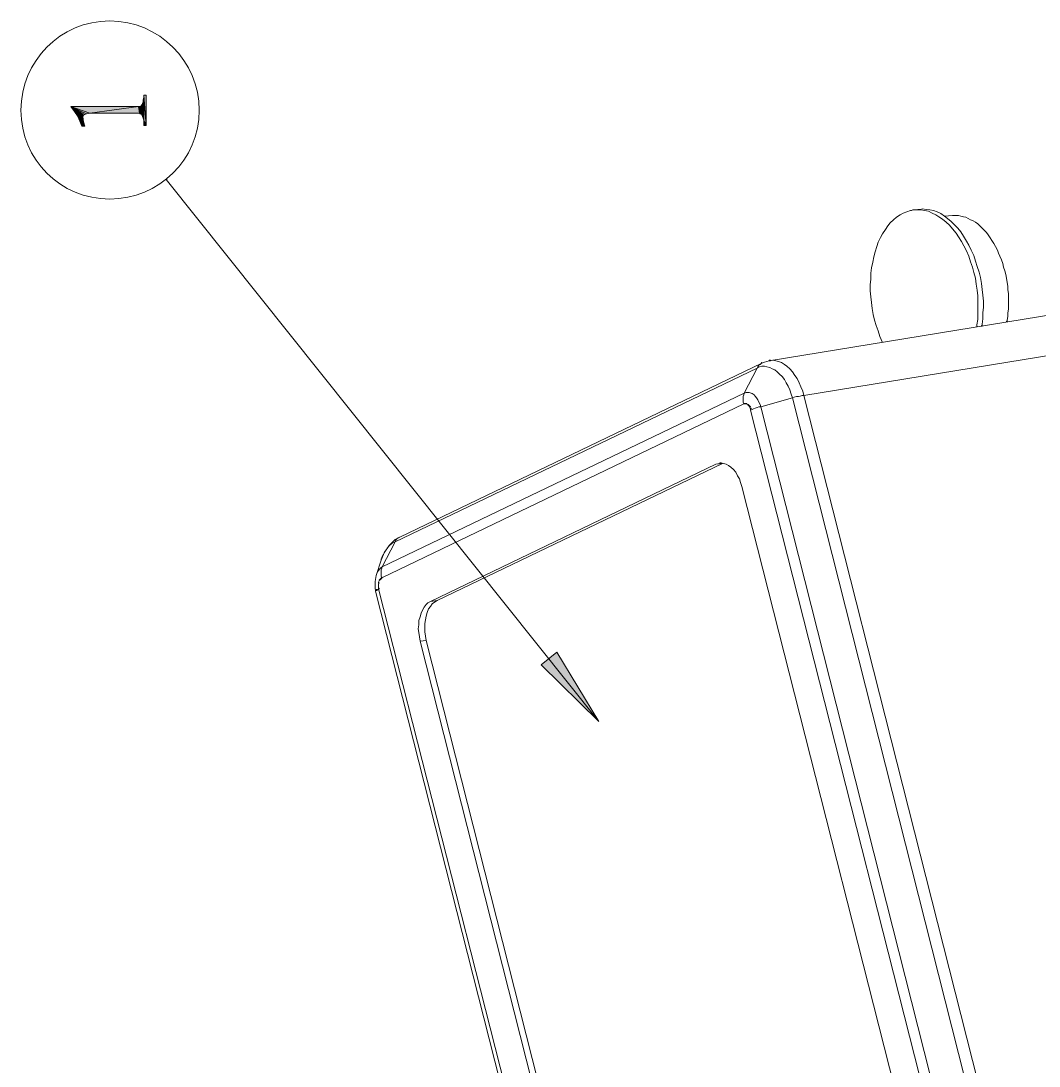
# Model space of a CAD drawing. Header units: inches. Extents: x 11 to 682, y 148 to 1119.
# Drawn here: x 467.2 to 567.6, y 351.1 to 454.3 of the extents above; entities that cross this region are included whole.
import ezdxf

# ---------------------------------------------------------------- set-up
doc = ezdxf.new("R2010")
doc.units = ezdxf.units.IN
doc.header["$MEASUREMENT"] = 0
doc.layers.add('图层 1', color=7, linetype='Continuous')

msp = doc.modelspace()

# ---------------------------------------------------------------- hatches: boundary and pattern name
at = {"layer": '图层 1', "true_color": 0xffffff}
for points in [[(479.34, 444.48), (479.28, 446.46), (479.34, 446.7)], [(479.34, 446.7), (479.34, 446.94), (479.58, 443.94)], [(479.58, 443.94), (479.34, 446.94), (479.58, 446.94)], [(479.34, 444.48), (479.34, 446.7), (479.58, 443.94)], [(473.34, 444.78), (472.5, 445.32), (472.14, 445.8)], [(473.4, 444.96), (473.34, 444.78), (472.14, 445.8)], [(473.52, 445.02), (473.4, 444.96), (472.14, 445.8)], [(473.7, 445.08), (473.52, 445.02), (472.14, 445.8)], [(474, 445.14), (473.7, 445.08), (472.14, 445.8)], [(474, 445.14), (472.14, 445.8), (478.8, 445.8)], [(478.8, 445.8), (478.92, 445.14), (474, 445.14)], [(478.92, 445.14), (478.8, 445.8), (478.92, 445.8)], [(478.98, 445.08), (478.92, 445.8), (479.04, 445.86)], [(478.92, 445.8), (478.98, 445.08), (478.92, 445.14)], [(479.04, 445.86), (479.1, 445.02), (478.98, 445.08)], [(479.16, 444.96), (479.04, 445.86), (479.16, 445.98)], [(479.16, 444.96), (479.1, 445.02), (479.04, 445.86)], [(479.22, 444.84), (479.16, 445.98), (479.22, 446.1)], [(479.16, 445.98), (479.22, 444.84), (479.16, 444.96)], [(479.28, 444.66), (479.22, 446.1), (479.28, 446.28)], [(479.22, 446.1), (479.28, 444.66), (479.22, 444.84)], [(479.28, 446.28), (479.28, 446.46), (479.34, 444.48)], [(479.28, 446.28), (479.34, 444.48), (479.28, 444.66)], [(473.34, 444.78), (472.8, 444.9), (472.5, 445.32)], [(473.34, 444.78), (473.04, 444.36), (472.8, 444.9)], [(473.34, 444.78), (473.22, 443.88), (473.04, 444.36)], [(473.22, 443.88), (473.34, 444.78), (473.4, 444.3)], [(473.4, 444.3), (473.52, 443.88), (473.22, 443.88)], [(479.34, 444.24), (479.34, 444.48), (479.58, 443.94)], [(479.34, 444.24), (479.58, 443.94), (479.34, 443.94)], [(524.22, 385.14), (518.52, 390.72), (520.08, 391.98)]]:
    msp.add_hatch(color=7, dxfattribs=at).paths.add_polyline_path(points)
h = msp.add_hatch(color=7, dxfattribs=at)
h.dxf.hatch_style = 2
h.paths.add_polyline_path([(481.56, 438.6), (481.62, 438.6), (481.62, 438.66), (481.56, 438.66)])
h = msp.add_hatch(color=7, dxfattribs=at)
h.dxf.hatch_style = 2
h.paths.add_polyline_path([(561.48, 424.08), (561.54, 424.08), (561.54, 424.14), (561.48, 424.14)])
h = msp.add_hatch(color=7, dxfattribs=at)
h.dxf.hatch_style = 2
h.paths.add_polyline_path([(561.96, 424.14), (562.02, 424.14), (562.02, 424.2), (561.96, 424.2)])
h = msp.add_hatch(color=7, dxfattribs=at)
h.dxf.hatch_style = 2
h.paths.add_polyline_path([(564.42, 424.56), (564.48, 424.56), (564.48, 424.62), (564.42, 424.62)])
h = msp.add_hatch(color=7, dxfattribs=at)
h.dxf.hatch_style = 2
h.paths.add_polyline_path([(540.24, 420.48), (540.3, 420.48), (540.3, 420.54), (540.24, 420.54)])
h = msp.add_hatch(color=7, dxfattribs=at)
h.dxf.hatch_style = 2
h.paths.add_polyline_path([(540.24, 420.48), (540.3, 420.48), (540.3, 420.54), (540.24, 420.54)])
h = msp.add_hatch(color=7, dxfattribs=at)
h.dxf.hatch_style = 2
h.paths.add_polyline_path([(541.02, 420.72), (541.14, 420.72), (541.14, 420.78), (541.02, 420.78)])
h = msp.add_hatch(color=7, dxfattribs=at)
h.dxf.hatch_style = 2
h.paths.add_polyline_path([(538.56, 416.46), (538.8, 416.46), (538.8, 416.52), (538.56, 416.52)])
h = msp.add_hatch(color=7, dxfattribs=at)
h.dxf.hatch_style = 2
h.paths.add_polyline_path([(538.92, 416.34), (538.98, 416.34), (538.98, 416.4), (538.92, 416.4)])
h = msp.add_hatch(color=7, dxfattribs=at)
h.dxf.hatch_style = 2
h.paths.add_polyline_path([(538.98, 416.28), (539.04, 416.28), (539.04, 416.34), (538.98, 416.34)])
h = msp.add_hatch(color=7, dxfattribs=at)
h.dxf.hatch_style = 2
h.paths.add_polyline_path([(539.04, 416.22), (539.1, 416.22), (539.1, 416.28), (539.04, 416.28)])
h = msp.add_hatch(color=7, dxfattribs=at)
h.dxf.hatch_style = 2
h.paths.add_polyline_path([(539.1, 416.16), (539.16, 416.16), (539.16, 416.22), (539.1, 416.22)])
h = msp.add_hatch(color=7, dxfattribs=at)
h.dxf.hatch_style = 2
h.paths.add_polyline_path([(539.16, 415.98), (539.22, 415.98), (539.22, 416.04), (539.16, 416.04)])
h = msp.add_hatch(color=7, dxfattribs=at)
h.dxf.hatch_style = 2
h.paths.add_polyline_path([(536.16, 410.58), (536.28, 410.58), (536.28, 410.64), (536.16, 410.64)])
h = msp.add_hatch(color=7, dxfattribs=at)
h.dxf.hatch_style = 2
h.paths.add_polyline_path([(502.62, 399.12), (502.68, 399.12), (502.68, 399.18), (502.62, 399.18)])
h = msp.add_hatch(color=7, dxfattribs=at)
h.dxf.hatch_style = 2
h.paths.add_polyline_path([(502.68, 399.18), (502.74, 399.18), (502.74, 399.24), (502.68, 399.24)])
h = msp.add_hatch(color=7, dxfattribs=at)
h.dxf.hatch_style = 2
h.paths.add_polyline_path([(502.74, 399.24), (502.8, 399.24), (502.8, 399.3), (502.74, 399.3)])
h = msp.add_hatch(color=7, dxfattribs=at)
h.dxf.hatch_style = 2
h.paths.add_polyline_path([(502.8, 399.3), (502.86, 399.3), (502.86, 399.36), (502.8, 399.36)])
h = msp.add_hatch(color=7, dxfattribs=at)
h.dxf.hatch_style = 2
h.paths.add_polyline_path([(502.26, 398.1), (502.38, 398.1), (502.38, 398.16), (502.26, 398.16)])
h = msp.add_hatch(color=7, dxfattribs=at)
h.dxf.hatch_style = 2
h.paths.add_polyline_path([(502.5, 398.76), (502.56, 398.76), (502.56, 398.82), (502.5, 398.82)])
h = msp.add_hatch(color=7, dxfattribs=at)
h.dxf.hatch_style = 2
h.paths.add_polyline_path([(502.5, 398.22), (502.56, 398.22), (502.56, 398.28), (502.5, 398.28)])
h = msp.add_hatch(color=7, dxfattribs=at)
h.dxf.hatch_style = 2
h.paths.add_polyline_path([(502.56, 399.06), (502.62, 399.06), (502.62, 399.12), (502.56, 399.12)])
h = msp.add_hatch(color=7, dxfattribs=at)
h.dxf.hatch_style = 2
h.paths.add_polyline_path([(502.2, 398.04), (502.32, 398.04), (502.32, 398.1), (502.2, 398.1)])

# ---------------------------------------------------------------- linework, layer by layer
at = {"layer": '图层 1', "lineweight": 0}
for points in [[(479.34, 444.48), (479.28, 446.46), (479.34, 446.7), (479.34, 444.48)], [(479.34, 446.7), (479.34, 446.94), (479.58, 443.94), (479.34, 446.7)], [(479.58, 443.94), (479.34, 446.94), (479.58, 446.94), (479.58, 443.94)], [(479.34, 444.48), (479.34, 446.7), (479.58, 443.94), (479.34, 444.48)], [(473.34, 444.78), (472.5, 445.32), (472.14, 445.8), (473.34, 444.78)], [(473.4, 444.96), (473.34, 444.78), (472.14, 445.8), (473.4, 444.96)], [(473.52, 445.02), (473.4, 444.96), (472.14, 445.8), (473.52, 445.02)], [(473.7, 445.08), (473.52, 445.02), (472.14, 445.8), (473.7, 445.08)], [(474, 445.14), (473.7, 445.08), (472.14, 445.8), (474, 445.14)], [(474, 445.14), (472.14, 445.8), (478.8, 445.8), (474, 445.14)], [(478.8, 445.8), (478.92, 445.14), (474, 445.14), (478.8, 445.8)], [(478.92, 445.14), (478.8, 445.8), (478.92, 445.8), (478.92, 445.14)], [(478.98, 445.08), (478.92, 445.8), (479.04, 445.86), (478.98, 445.08)], [(478.92, 445.8), (478.98, 445.08), (478.92, 445.14), (478.92, 445.8)], [(479.04, 445.86), (479.1, 445.02), (478.98, 445.08), (479.04, 445.86)], [(479.16, 444.96), (479.04, 445.86), (479.16, 445.98), (479.16, 444.96)], [(479.16, 444.96), (479.1, 445.02), (479.04, 445.86), (479.16, 444.96)], [(479.22, 444.84), (479.16, 445.98), (479.22, 446.1), (479.22, 444.84)], [(479.16, 445.98), (479.22, 444.84), (479.16, 444.96), (479.16, 445.98)], [(479.28, 444.66), (479.22, 446.1), (479.28, 446.28), (479.28, 444.66)], [(479.22, 446.1), (479.28, 444.66), (479.22, 444.84), (479.22, 446.1)], [(479.28, 446.28), (479.28, 446.46), (479.34, 444.48), (479.28, 446.28)], [(479.28, 446.28), (479.34, 444.48), (479.28, 444.66), (479.28, 446.28)], [(473.34, 444.78), (472.8, 444.9), (472.5, 445.32), (473.34, 444.78)], [(473.34, 444.78), (473.04, 444.36), (472.8, 444.9), (473.34, 444.78)], [(473.34, 444.78), (473.22, 443.88), (473.04, 444.36), (473.34, 444.78)], [(473.22, 443.88), (473.34, 444.78), (473.4, 444.3), (473.22, 443.88)], [(473.4, 444.3), (473.52, 443.88), (473.22, 443.88), (473.4, 444.3)], [(479.34, 444.24), (479.34, 444.48), (479.58, 443.94), (479.34, 444.24)], [(479.34, 444.24), (479.58, 443.94), (479.34, 443.94), (479.34, 444.24)], [(481.56, 438.6), (481.62, 438.6), (481.62, 438.66), (481.56, 438.66), (481.56, 438.6)], [(561.48, 424.08), (561.54, 424.08), (561.54, 424.14), (561.48, 424.14), (561.48, 424.08)], [(561.96, 424.14), (562.02, 424.14), (562.02, 424.2), (561.96, 424.2), (561.96, 424.14)], [(564.42, 424.56), (564.48, 424.56), (564.48, 424.62), (564.42, 424.62), (564.42, 424.56)], [(540.24, 420.48), (540.3, 420.48), (540.3, 420.54), (540.24, 420.54), (540.24, 420.48)], [(540.24, 420.48), (540.3, 420.48), (540.3, 420.54), (540.24, 420.54), (540.24, 420.48)], [(541.02, 420.72), (541.14, 420.72), (541.14, 420.78), (541.02, 420.78), (541.02, 420.72)], [(538.56, 416.46), (538.8, 416.46), (538.8, 416.52), (538.56, 416.52), (538.56, 416.46)], [(538.92, 416.34), (538.98, 416.34), (538.98, 416.4), (538.92, 416.4), (538.92, 416.34)], [(538.98, 416.28), (539.04, 416.28), (539.04, 416.34), (538.98, 416.34), (538.98, 416.28)], [(539.04, 416.22), (539.1, 416.22), (539.1, 416.28), (539.04, 416.28), (539.04, 416.22)], [(539.1, 416.16), (539.16, 416.16), (539.16, 416.22), (539.1, 416.22), (539.1, 416.16)], [(539.16, 415.98), (539.22, 415.98), (539.22, 416.04), (539.16, 416.04), (539.16, 415.98)], [(536.16, 410.58), (536.28, 410.58), (536.28, 410.64), (536.16, 410.64), (536.16, 410.58)], [(502.62, 399.12), (502.68, 399.12), (502.68, 399.18), (502.62, 399.18), (502.62, 399.12)], [(502.68, 399.18), (502.74, 399.18), (502.74, 399.24), (502.68, 399.24), (502.68, 399.18)], [(502.74, 399.24), (502.8, 399.24), (502.8, 399.3), (502.74, 399.3), (502.74, 399.24)], [(502.8, 399.3), (502.86, 399.3), (502.86, 399.36), (502.8, 399.36), (502.8, 399.3)], [(502.26, 398.1), (502.38, 398.1), (502.38, 398.16), (502.26, 398.16), (502.26, 398.1)], [(502.5, 398.76), (502.56, 398.76), (502.56, 398.82), (502.5, 398.82), (502.5, 398.76)], [(502.5, 398.22), (502.56, 398.22), (502.56, 398.28), (502.5, 398.28), (502.5, 398.22)], [(502.56, 399.06), (502.62, 399.06), (502.62, 399.12), (502.56, 399.12), (502.56, 399.06)], [(502.2, 398.04), (502.32, 398.04), (502.32, 398.1), (502.2, 398.1), (502.2, 398.04)], [(524.22, 385.14), (518.52, 390.72), (520.08, 391.98), (524.22, 385.14)]]:
    msp.add_lwpolyline(points, dxfattribs=at)
at = {"layer": '图层 1', "color": 7, "lineweight": 18, "true_color": 0xffffff}
for points in [[(481.56, 438.6), (524.22, 385.14)], [(550.98, 427.62), (550.98, 428.22), (551.04, 428.76), (551.04, 429.36), (551.1, 429.9), (551.22, 430.44), (551.34, 430.98), (551.46, 431.46), (551.64, 432), (551.76, 432.42), (552, 432.9), (552.18, 433.26), (552.48, 433.68), (552.72, 434.04), (552.96, 434.34), (553.26, 434.64), (553.56, 434.88), (553.92, 435.12), (554.22, 435.3)], [(554.22, 435.3), (554.58, 435.42)], [(554.58, 435.42), (554.94, 435.54)], [(554.94, 435.54), (555.06, 435.54)], [(555.06, 435.54), (555.18, 435.6)], [(555.18, 435.6), (555.66, 435.66)], [(555.18, 435.6), (555.42, 435.6)], [(555.42, 435.6), (555.6, 435.6)], [(555.6, 435.6), (555.96, 435.6)], [(555.66, 435.66), (555.9, 435.66)], [(555.9, 435.66), (556.14, 435.72)], [(555.96, 435.6), (556.32, 435.54)], [(556.14, 435.72), (556.5, 435.66)], [(556.32, 435.54), (556.74, 435.48)], [(556.5, 435.66), (556.86, 435.6)], [(556.74, 435.48), (557.1, 435.3)], [(556.86, 435.6), (557.22, 435.54)], [(557.1, 435.3), (557.46, 435.12)], [(557.22, 435.54), (557.58, 435.42)], [(557.58, 435.42), (557.94, 435.24)], [(557.46, 435.12), (557.76, 434.94)], [(557.76, 434.94), (558.12, 434.7)], [(557.94, 435.24), (558.3, 435)], [(558.12, 434.7), (558.48, 434.4)], [(558.3, 435), (559.08, 435.06)], [(558.3, 435), (558.6, 434.76)], [(558.48, 434.4), (558.78, 434.1)], [(558.6, 434.76), (558.96, 434.46)], [(558.96, 434.46), (559.26, 434.16)], [(559.08, 435.06), (559.26, 435.06)], [(559.26, 435.06), (559.5, 435.06)], [(559.5, 435.06), (559.68, 435.06)], [(559.68, 435.06), (559.92, 435)], [(559.92, 435), (560.16, 434.94)], [(560.16, 434.94), (560.4, 434.88)], [(560.4, 434.88), (560.64, 434.76)], [(560.64, 434.76), (560.88, 434.64)], [(560.88, 434.64), (561.12, 434.52)], [(561.12, 434.52), (561.36, 434.4)], [(561.36, 434.4), (561.6, 434.22)], [(561.6, 434.22), (561.78, 434.04)], [(558.78, 434.1), (559.08, 433.74)], [(559.08, 433.74), (559.44, 433.32)], [(559.26, 434.16), (559.62, 433.8)], [(559.44, 433.32), (559.68, 432.96)], [(559.62, 433.8), (559.92, 433.44)], [(559.92, 433.44), (560.16, 433.02)], [(561.78, 434.04), (562.02, 433.8)], [(562.02, 433.8), (562.2, 433.62)], [(562.2, 433.62), (562.44, 433.38)], [(562.44, 433.38), (562.62, 433.14)], [(559.68, 432.96), (559.98, 432.48)], [(559.98, 432.48), (560.22, 432.06)], [(560.16, 433.02), (560.46, 432.54)], [(560.46, 432.54), (560.7, 432.12)], [(562.62, 433.14), (562.8, 432.84)], [(562.8, 432.84), (562.98, 432.6)], [(562.98, 432.6), (563.16, 432.3)], [(563.16, 432.3), (563.34, 432)], [(560.22, 432.06), (560.46, 431.58)], [(560.46, 431.58), (560.7, 431.04)], [(560.7, 432.12), (560.94, 431.64)], [(560.94, 431.64), (561.18, 431.1)], [(563.34, 432), (563.52, 431.64)], [(563.52, 431.64), (563.64, 431.34)], [(563.64, 431.34), (563.76, 431.04)], [(560.7, 431.04), (560.88, 430.5)], [(560.88, 430.5), (561.06, 429.96)], [(561.18, 431.1), (561.36, 430.56)], [(561.36, 430.56), (561.54, 430.02)], [(563.76, 431.04), (563.94, 430.68)], [(563.94, 430.68), (564.06, 430.32)], [(564.06, 430.32), (564.12, 429.96)], [(561.06, 429.96), (561.18, 429.42)], [(561.18, 429.42), (561.36, 428.88)], [(561.54, 430.02), (561.72, 429.48)], [(561.72, 429.48), (561.84, 428.94)], [(564.12, 429.96), (564.24, 429.6)], [(564.24, 429.6), (564.36, 429.24)], [(564.36, 429.24), (564.42, 428.88)], [(561.36, 428.88), (561.42, 428.28)], [(561.42, 428.28), (561.54, 427.68)], [(561.84, 428.94), (561.96, 428.34)], [(561.96, 428.34), (562.02, 427.74)], [(564.42, 428.88), (564.48, 428.46)], [(564.48, 428.46), (564.54, 428.1)], [(564.54, 427.74), (564.54, 428.1)], [(541.02, 420.72), (581.04, 427.26)], [(550.98, 427.62), (551.04, 427.02)], [(551.04, 427.02), (551.1, 426.48)], [(561.48, 424.14), (561.48, 424.26), (561.6, 424.8), (561.6, 425.4), (561.6, 425.94), (561.6, 426.54), (561.6, 427.14)], [(561.54, 427.68), (561.6, 427.14)], [(562.02, 427.74), (562.08, 427.2)], [(562.08, 427.2), (562.14, 426.6)], [(564.48, 424.62), (564.48, 424.74), (564.54, 425.1), (564.54, 425.46), (564.6, 425.82), (564.6, 426.18), (564.6, 426.6), (564.6, 426.96), (564.6, 427.32)], [(564.54, 427.74), (564.6, 427.32)], [(551.1, 426.48), (551.16, 425.88)], [(562.02, 424.2), (562.02, 424.32), (562.08, 424.86), (562.08, 425.46), (562.14, 426), (562.14, 426.6)], [(551.16, 425.88), (551.28, 425.28)], [(551.28, 425.28), (551.4, 424.74)], [(551.4, 424.74), (551.58, 424.2)], [(551.58, 424.2), (551.76, 423.66)], [(544.44, 417.3), (584.46, 423.84)], [(551.76, 423.66), (551.94, 423.12)], [(551.94, 423.12), (552.06, 422.82)], [(552.06, 422.82), (552.18, 422.52)], [(504.12, 402.84), (539.82, 420)], [(504.6, 403.32), (540.3, 420.48)], [(538.56, 417.54), (539.82, 420)], [(539.82, 420), (539.88, 420.12), (540, 420.3), (540.12, 420.36), (540.24, 420.48)], [(539.82, 420), (540.06, 420.12), (540.3, 420.18), (540.54, 420.18), (540.78, 420.12), (541.08, 420.06), (541.32, 419.94), (541.56, 419.82), (541.8, 419.64), (542.04, 419.4), (542.28, 419.16), (542.52, 418.86), (542.7, 418.56), (542.88, 418.2), (543.06, 417.84), (543.18, 417.42), (543.3, 417.06)], [(541.02, 420.72), (540.54, 420.6), (540.3, 420.48)], [(541.08, 420.72), (541.38, 420.78), (541.68, 420.72), (541.92, 420.66), (542.22, 420.54), (542.52, 420.36), (542.76, 420.18), (543.06, 419.94), (543.3, 419.64), (543.54, 419.28), (543.78, 418.98), (543.96, 418.56), (544.14, 418.14), (544.32, 417.72), (544.44, 417.3)], [(502.86, 400.38), (538.56, 417.54)], [(538.44, 416.64), (538.44, 416.82), (538.44, 417), (538.44, 417.18), (538.5, 417.36), (538.56, 417.54)], [(538.56, 417.54), (538.74, 417.6)], [(538.74, 417.6), (538.86, 417.6)], [(538.86, 417.6), (539.04, 417.6)], [(539.04, 417.6), (539.22, 417.54)], [(539.22, 417.54), (539.34, 417.48)], [(539.34, 417.48), (539.52, 417.36)], [(539.52, 417.36), (539.64, 417.24)], [(539.64, 417.24), (539.76, 417.06)], [(539.76, 417.06), (539.88, 416.88)], [(539.88, 416.88), (540, 416.64)], [(540.18, 416.16), (543.3, 417.06)], [(543.3, 417.06), (543.48, 417.12), (543.72, 417.18), (543.9, 417.18), (544.08, 417.24), (544.26, 417.3), (544.44, 417.3)], [(543.3, 417.06), (566.22, 326.52)], [(544.44, 417.3), (567.36, 326.76)], [(502.8, 399.3), (538.5, 416.46)], [(538.44, 416.64), (538.5, 416.46)], [(538.74, 416.46), (538.86, 416.4)], [(539.1, 416.04), (539.1, 416.16)], [(539.16, 415.86), (539.34, 415.92), (539.46, 415.98), (539.64, 416.04), (539.82, 416.1), (540, 416.16), (540.18, 416.16)], [(539.16, 415.86), (539.16, 415.98)], [(539.16, 415.86), (562.14, 325.32)], [(540, 416.64), (540.12, 416.4)], [(540.12, 416.4), (540.18, 416.16)], [(540.18, 416.16), (563.1, 325.68)], [(507.6, 396.96), (535.74, 410.52)], [(508.26, 397.08), (536.4, 410.58)], [(535.74, 410.52), (536.4, 410.58)], [(535.74, 410.52), (536.16, 410.58)], [(536.28, 410.64), (536.52, 410.58), (536.76, 410.52), (537, 410.4), (537.24, 410.22), (537.48, 409.98), (537.72, 409.74), (537.9, 409.38), (538.08, 409.08), (538.2, 408.72), (538.32, 408.3)], [(536.4, 410.58), (536.4, 410.58)], [(538.32, 408.3), (558.06, 330.48)], [(504.12, 403.08), (504.6, 403.32)], [(504.12, 402.84), (504.18, 403.02), (504.3, 403.14), (504.42, 403.26), (504.54, 403.32)], [(504.6, 403.32), (504.54, 403.32)], [(504.12, 403.08), (503.52, 402.48), (503.04, 401.76), (502.74, 401.04)], [(502.86, 400.38), (504.12, 402.84)], [(503.16, 401.94), (503.34, 402.24), (503.58, 402.48), (503.82, 402.72), (504.12, 402.84)], [(502.86, 401.4), (502.86, 401.34), (502.8, 401.34), (502.8, 401.22), (502.74, 401.16), (502.74, 401.04)], [(502.86, 401.4), (502.98, 401.64), (503.1, 401.88)], [(503.16, 401.94), (503.1, 401.94), (503.1, 401.88)], [(502.26, 399.54), (502.74, 401.04)], [(502.5, 400.02), (502.62, 400.2)], [(502.62, 400.2), (502.74, 400.32)], [(502.74, 399.48), (502.74, 399.66), (502.74, 399.9), (502.74, 400.08), (502.8, 400.26), (502.86, 400.38)], [(502.74, 400.32), (502.86, 400.38)], [(502.26, 399.54), (502.14, 398.94), (502.14, 398.34), (502.2, 397.98)], [(502.26, 399.54), (502.32, 399.72)], [(502.32, 399.72), (502.38, 399.9)], [(502.38, 399.9), (502.5, 400.02)], [(502.74, 399.48), (502.8, 399.3)], [(502.32, 398.1), (502.44, 398.16)], [(502.5, 398.88), (502.56, 399)], [(502.5, 398.88), (502.5, 398.76)], [(502.5, 398.7), (502.5, 398.58), (502.5, 398.46), (502.5, 398.34), (502.5, 398.22)], [(502.5, 398.22), (525.48, 307.68)], [(502.2, 397.98), (525.18, 307.44)], [(506.4, 394.26), (506.46, 394.68), (506.46, 395.1), (506.58, 395.46), (506.7, 395.82), (506.82, 396.12), (507, 396.42), (507.18, 396.66), (507.36, 396.84), (507.6, 396.96)], [(507.3, 395.88), (507.42, 396.24)], [(507.42, 396.24), (507.6, 396.48)], [(507.6, 396.96), (508.26, 397.08)], [(507.6, 396.48), (507.78, 396.72)], [(507.78, 396.72), (508.02, 396.9)], [(508.02, 396.9), (508.26, 397.08)], [(507.06, 394.8), (507.12, 395.16)], [(507.12, 395.16), (507.18, 395.52)], [(507.18, 395.52), (507.3, 395.88)], [(506.4, 394.26), (506.46, 393.9)], [(507.06, 394.8), (507.06, 394.38), (507.06, 393.96), (507.12, 393.54), (507.18, 393.12)], [(506.46, 393.9), (506.52, 393.48)], [(506.52, 393.48), (506.58, 393.06)], [(506.58, 393.06), (507.18, 393.12)], [(506.58, 393.06), (526.32, 315.24)], [(507.18, 393.12), (526.92, 315.3)]]:
    msp.add_lwpolyline(points, dxfattribs=at)
msp.add_open_spline([(475.98, 436.68), (480.84, 436.68), (484.8, 440.58), (484.8, 445.44), (484.8, 450.3), (480.84, 454.26), (475.98, 454.26), (471.12, 454.26), (467.22, 450.3), (467.22, 445.44), (467.22, 440.58), (471.12, 436.68), (475.98, 436.68)], degree=3, knots=[0, 0, 0, 0, 1, 1, 1, 2, 2, 2, 3, 3, 3, 4, 4, 4, 4], dxfattribs=at)

doc.saveas('drawing.dxf')
